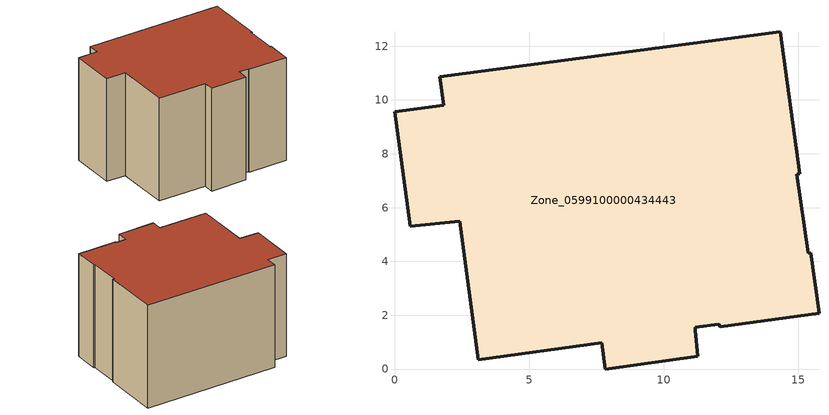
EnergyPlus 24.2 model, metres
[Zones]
Zone_0599100000434443
 floor ground (C_G): 7.7,0.97 3.12,0.35 2.42,5.5 0.58,5.32 0,9.56 1.83,9.81 1.68,10.86 14.33,12.53 15.06,7.25 14.94,7.24 15.37,4.31 15.46,4.33 15.77,2.07 12.11,1.57 12.05,1.66 11.17,1.55 11.17,1.45 11.26,0.47 7.83,0 z0
 wall outside (C_F): 0.58,5.32 2.42,5.5 3.12,0.35 7.7,0.97 7.83,0 11.26,0.47 11.17,1.45 11.17,1.55 12.05,1.66 12.11,1.57 15.77,2.07 15.46,4.33 15.37,4.31 14.94,7.24 15.06,7.25 14.33,12.53 1.68,10.86 1.83,9.81 0,9.56 0.58,5.32 z0:9.93
 roof outside (C_R): 15.37,4.31 14.94,7.24 15.06,7.25 14.33,12.53 1.68,10.86 1.83,9.81 0,9.56 0.58,5.32 2.42,5.5 3.12,0.35 7.7,0.97 7.83,0 11.26,0.47 11.17,1.45 11.17,1.55 12.05,1.66 12.11,1.57 15.77,2.07 15.46,4.33 z9.93
[BUILDING]
Pand.0599100000434443: North Axis=0; Terrain=City; Loads Convergence Tolerance Value=0.04; Temperature Convergence Tolerance Value=0.4; Solar Distribution=FullExterior; Maximum Number of Warmup Days=25; Minimum Number of Warmup Days=1
[Site:Location]
Rotterdam.The.Hague.AP_ZH_NLD Design_Conditions: Latitude=51.96; Longitude=4.45; Time Zone=1; Elevation=-4.5
[SITE:GROUNDTEMPERATURE:BUILDINGSURFACE]
18, 18, 18, 18, 18, 18, 18, 18, 18, 18, 18, 18
[MATERIAL] Thermal Absorptance=0.9; Solar Absorptance=0.7; Visible Absorptance=0.7
Name | Roughness | Thickness | Conductivity | Density | Specific Heat
G.D.2006-2014 | MediumSmooth | 0.15 | 0.06 | 540 | 1210
F.D.2006-2014 | Rough | 0.3 | 0.12 | 1920 | 840
R.D.2006-2014 | MediumRough | 0.2 | 0.08 | 1500 | 1000
[CONSTRUCTION]
C_G: G.D.2006-2014
C_F: F.D.2006-2014
C_R: R.D.2006-2014
[ZONE]
Zone_0599100000434443: Type=1; Multiplier=1; Ceiling Height=Autocalculate; Volume=Autocalculate; Floor Area=autocalculate; Part of Total Floor Area=Yes
[ZONEINFILTRATION:DESIGNFLOWRATE]
Infil_Zone_0599100000434443: Zone or ZoneList or Space or SpaceList=Zone_0599100000434443; Schedule=AlwaysOn; Design Flow Rate Calculation Method=Flow/Area; Flow Rate per Floor Area=0.0021; Constant Term Coefficient=1; Temperature Term Coefficient=0; Velocity Term Coefficient=0; Velocity Squared Term Coefficient=0
[HVACTEMPLATE:ZONE:IDEALLOADSAIRSYSTEM]
Zone_0599100000434443: Maximum Heating Supply Air Temperature=50; Minimum Cooling Supply Air Temperature=13; Maximum Heating Supply Air Humidity Ratio=0.0156; Minimum Cooling Supply Air Humidity Ratio=0.0077; Heating Limit=NoLimit; Cooling Limit=NoLimit; Dehumidification Control Type=ConstantSensibleHeatRatio; Cooling Sensible Heat Ratio=0.7; Dehumidification Setpoint=60; Humidification Control Type=None; Humidification Setpoint=30; Outdoor Air Method=None; Outdoor Air Flow Rate per Person=0.00944; Outdoor Air Flow Rate per Zone Floor Area=0; Outdoor Air Flow Rate per Zone=0; Demand Controlled Ventilation Type=None; Outdoor Air Economizer Type=NoEconomizer; Heat Recovery Type=None; Sensible Heat Recovery Effectiveness=0.7; Latent Heat Recovery Effectiveness=0.65
[ZONECONTROL:THERMOSTAT]
ThermostatControl_Zone_0599100000434443: Zone or ZoneList=Zone_0599100000434443; Control Type Schedule=DualSetpointControlType; Control 1=Thermostat_Zone_0599100000434443; Temperature Difference Between Cutout And Setpoint=0
[THERMOSTATSETPOINT:DUALSETPOINT]
Thermostat_Zone_0599100000434443: Heating Setpoint Temperature Schedule=HeatingSetpoint_Zone_0599100000434443; Cooling Setpoint Temperature Schedule=CoolingSetpoint_Zone_0599100000434443
[SCHEDULE:COMPACT]
HeatingSetpoint_Zone_0599100000434443: Through: 12/31, For: AllDays, Until: 24:00, 21
CoolingSetpoint_Zone_0599100000434443: Through: 12/31, For: AllDays, Until: 24:00, 24
DualSetpointControlType: Through: 12/31, For: AllDays, Until: 24:00, 4
AlwaysOn: Through: 12/31, For: AllDays, Until: 24:00, 1
